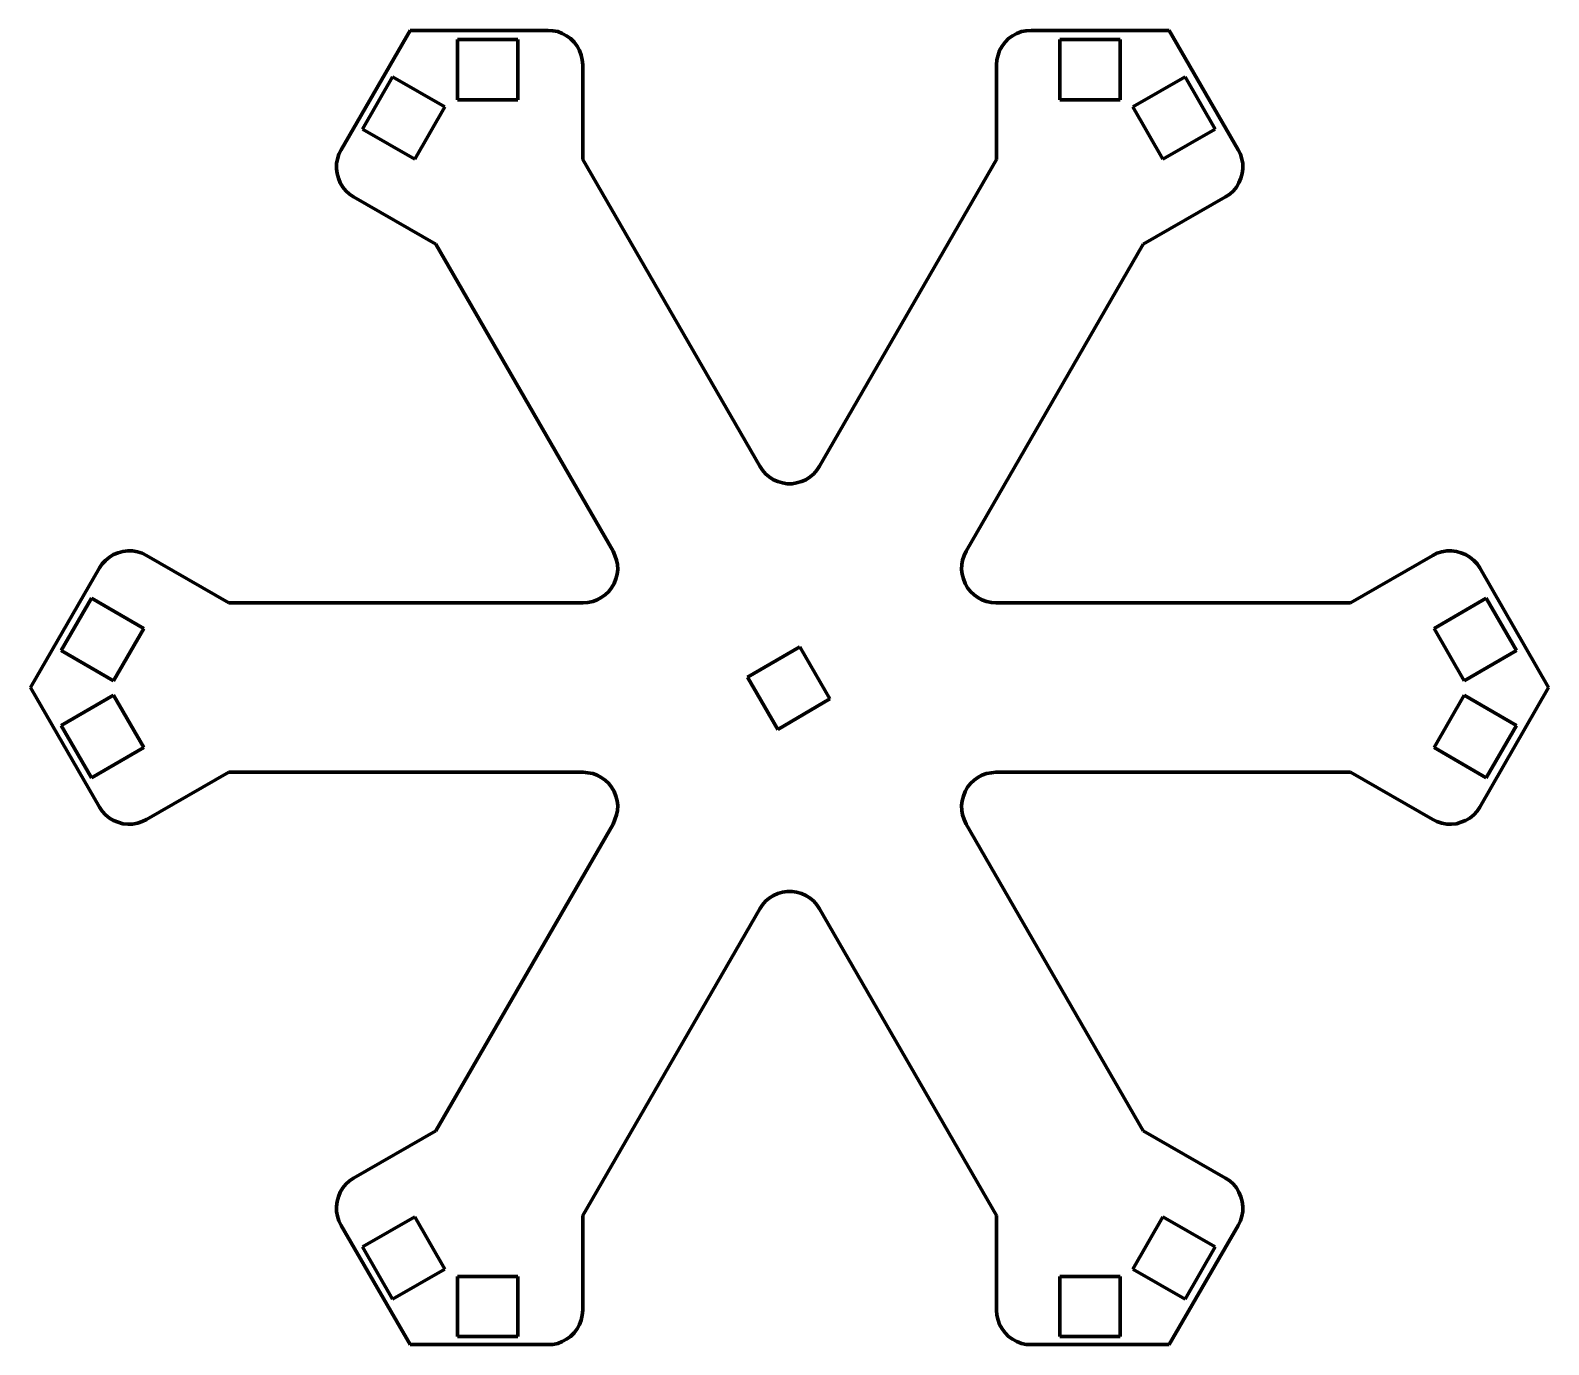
# Model space of a CAD drawing. Header units: millimetres. Extents: x 63 to 943, y -817 to -55.
import ezdxf

# ---------------------------------------------------------------- set-up
doc = ezdxf.new("R2010")
doc.units = ezdxf.units.MM
doc.header["$MEASUREMENT"] = 0
doc.layers.add('Calque 1', color=7, linetype='Continuous', lineweight=0)
doc.layers.add('Calque 2', color=7, linetype='Continuous', lineweight=0)

msp = doc.modelspace()

# ---------------------------------------------------------------- linework, layer by layer
at = {"layer": 'Calque 1', "color": 7, "lineweight": 100}
for points in [[(283.31, -54.82), (283.31, -54.82), (243.27, -124.14), (243.27, -124.14)], [(363.21, -54.82), (363.21, -54.82), (283.31, -54.82), (283.31, -54.82)], [(723.22, -54.82), (723.22, -54.82), (643.32, -54.82), (643.32, -54.82)], [(763.26, -124.14), (763.26, -124.14), (723.22, -54.82), (723.22, -54.82)], [(383.32, -74.75), (383.32, -74.75), (383.32, -129.78), (383.32, -129.78)], [(623.21, -74.75), (623.21, -74.75), (623.21, -129.78), (623.21, -129.78)], [(383.32, -129.78), (383.32, -129.78), (485.98, -307.58), (485.98, -307.58)], [(520.55, -307.58), (520.55, -307.58), (623.21, -129.78), (623.21, -129.78)], [(250.5, -151.3), (250.5, -151.3), (298.13, -178.82), (298.13, -178.82)], [(755.85, -151.3), (755.85, -151.3), (708.23, -178.82), (708.23, -178.82)], [(400.96, -356.8), (400.96, -356.8), (298.13, -178.82), (298.13, -178.82)], [(708.23, -178.82), (708.23, -178.82), (605.57, -356.8), (605.57, -356.8)], [(130.56, -359.26), (130.56, -359.26), (178.18, -386.78), (178.18, -386.78)], [(875.97, -359.26), (875.97, -359.26), (828.35, -386.78), (828.35, -386.78)], [(103.22, -366.5), (103.22, -366.5), (63.18, -435.82), (63.18, -435.82)], [(943.18, -435.82), (943.18, -435.82), (903.31, -366.5), (903.31, -366.5)], [(178.18, -386.78), (178.18, -386.78), (383.5, -386.78), (383.5, -386.78)], [(622.86, -386.78), (622.86, -386.78), (828.35, -386.78), (828.35, -386.78)], [(63.18, -435.82), (63.18, -435.82), (103.22, -505.14), (103.22, -505.14)], [(903.31, -505.14), (903.31, -505.14), (943.18, -435.82), (943.18, -435.82)], [(130.56, -512.37), (130.56, -512.37), (178.18, -484.85), (178.18, -484.85)], [(383.5, -484.85), (383.5, -484.85), (178.18, -484.85), (178.18, -484.85)], [(828.35, -484.85), (828.35, -484.85), (622.86, -484.85), (622.86, -484.85)], [(875.97, -512.37), (875.97, -512.37), (828.35, -484.85), (828.35, -484.85)], [(298.13, -692.81), (298.13, -692.81), (400.96, -515.02), (400.96, -515.02)], [(605.57, -515.02), (605.57, -515.02), (708.23, -692.81), (708.23, -692.81)], [(485.98, -564.05), (485.98, -564.05), (383.32, -741.85), (383.32, -741.85)], [(623.21, -741.85), (623.21, -741.85), (520.55, -564.05), (520.55, -564.05)], [(250.5, -720.33), (250.5, -720.33), (298.13, -692.81), (298.13, -692.81)], [(755.85, -720.33), (755.85, -720.33), (708.23, -692.81), (708.23, -692.81)], [(243.27, -747.67), (243.27, -747.67), (283.31, -816.82), (283.31, -816.82)], [(383.32, -796.88), (383.32, -796.88), (383.32, -741.85), (383.32, -741.85)], [(623.21, -796.88), (623.21, -796.88), (623.21, -741.85), (623.21, -741.85)], [(723.22, -816.82), (723.22, -816.82), (763.26, -747.67), (763.26, -747.67)], [(283.31, -816.82), (283.31, -816.82), (363.21, -816.82), (363.21, -816.82)], [(643.32, -816.82), (643.32, -816.82), (723.22, -816.82), (723.22, -816.82)]]:
    msp.add_open_spline(points, degree=3, dxfattribs=at)
for points, knots in [([(363.21, -54.82), (363.21, -54.82), (366.03, -55), (366.03, -55), (366.03, -55), (368.86, -55.52), (368.86, -55.52), (368.86, -55.52), (371.5, -56.58), (371.5, -56.58), (371.5, -56.58), (373.97, -57.99), (373.97, -57.99), (373.97, -57.99), (376.27, -59.58), (376.27, -59.58), (376.27, -59.58), (378.38, -61.7), (378.38, -61.7), (378.38, -61.7), (380.15, -63.99), (380.15, -63.99), (380.15, -63.99), (381.38, -66.46), (381.38, -66.46), (381.38, -66.46), (382.44, -69.11), (382.44, -69.11), (382.44, -69.11), (382.97, -71.93), (382.97, -71.93), (382.97, -71.93), (383.32, -74.75), (383.32, -74.75)], [0, 0, 0, 0, 1, 1, 1, 2, 2, 2, 3, 3, 3, 4, 4, 4, 5, 5, 5, 6, 6, 6, 7, 7, 7, 8, 8, 8, 9, 9, 9, 10, 10, 10, 11, 11, 11, 11]), ([(643.32, -54.82), (643.32, -54.82), (640.32, -55), (640.32, -55), (640.32, -55), (637.67, -55.52), (637.67, -55.52), (637.67, -55.52), (634.85, -56.58), (634.85, -56.58), (634.85, -56.58), (632.38, -57.99), (632.38, -57.99), (632.38, -57.99), (630.09, -59.58), (630.09, -59.58), (630.09, -59.58), (628.15, -61.7), (628.15, -61.7), (628.15, -61.7), (626.38, -63.99), (626.38, -63.99), (626.38, -63.99), (624.97, -66.46), (624.97, -66.46), (624.97, -66.46), (624.09, -69.11), (624.09, -69.11), (624.09, -69.11), (623.38, -71.93), (623.38, -71.93), (623.38, -71.93), (623.21, -74.75), (623.21, -74.75)], [0, 0, 0, 0, 1, 1, 1, 2, 2, 2, 3, 3, 3, 4, 4, 4, 5, 5, 5, 6, 6, 6, 7, 7, 7, 8, 8, 8, 9, 9, 9, 10, 10, 10, 11, 11, 11, 11]), ([(243.27, -124.14), (243.27, -124.14), (242.03, -126.61), (242.03, -126.61), (242.03, -126.61), (241.15, -129.43), (241.15, -129.43), (241.15, -129.43), (240.62, -132.08), (240.62, -132.08), (240.62, -132.08), (240.62, -135.08), (240.62, -135.08), (240.62, -135.08), (240.98, -137.9), (240.98, -137.9), (240.98, -137.9), (241.68, -140.54), (241.68, -140.54), (241.68, -140.54), (242.74, -143.19), (242.74, -143.19), (242.74, -143.19), (244.33, -145.66), (244.33, -145.66), (244.33, -145.66), (246.09, -147.95), (246.09, -147.95), (246.09, -147.95), (248.21, -149.72), (248.21, -149.72), (248.21, -149.72), (250.5, -151.3), (250.5, -151.3)], [0, 0, 0, 0, 1, 1, 1, 2, 2, 2, 3, 3, 3, 4, 4, 4, 5, 5, 5, 6, 6, 6, 7, 7, 7, 8, 8, 8, 9, 9, 9, 10, 10, 10, 11, 11, 11, 11]), ([(763.26, -124.14), (763.26, -124.14), (764.5, -126.61), (764.5, -126.61), (764.5, -126.61), (765.38, -129.43), (765.38, -129.43), (765.38, -129.43), (765.91, -132.08), (765.91, -132.08), (765.91, -132.08), (765.91, -135.08), (765.91, -135.08), (765.91, -135.08), (765.55, -137.9), (765.55, -137.9), (765.55, -137.9), (764.85, -140.54), (764.85, -140.54), (764.85, -140.54), (763.61, -143.19), (763.61, -143.19), (763.61, -143.19), (762.2, -145.66), (762.2, -145.66), (762.2, -145.66), (760.44, -147.95), (760.44, -147.95), (760.44, -147.95), (758.32, -149.72), (758.32, -149.72), (758.32, -149.72), (755.85, -151.3), (755.85, -151.3)], [0, 0, 0, 0, 1, 1, 1, 2, 2, 2, 3, 3, 3, 4, 4, 4, 5, 5, 5, 6, 6, 6, 7, 7, 7, 8, 8, 8, 9, 9, 9, 10, 10, 10, 11, 11, 11, 11]), ([(485.98, -307.58), (485.98, -307.58), (487.57, -309.88), (487.57, -309.88), (487.57, -309.88), (489.33, -311.99), (489.33, -311.99), (489.33, -311.99), (491.45, -313.76), (491.45, -313.76), (491.45, -313.76), (493.92, -315.34), (493.92, -315.34), (493.92, -315.34), (496.39, -316.4), (496.39, -316.4), (496.39, -316.4), (499.03, -317.11), (499.03, -317.11), (499.03, -317.11), (501.85, -317.64), (501.85, -317.64), (501.85, -317.64), (504.68, -317.64), (504.68, -317.64), (504.68, -317.64), (507.32, -317.11), (507.32, -317.11), (507.32, -317.11), (510.14, -316.4), (510.14, -316.4), (510.14, -316.4), (512.61, -315.34), (512.61, -315.34), (512.61, -315.34), (515.08, -313.76), (515.08, -313.76), (515.08, -313.76), (517.2, -311.99), (517.2, -311.99), (517.2, -311.99), (518.96, -309.88), (518.96, -309.88), (518.96, -309.88), (520.55, -307.58), (520.55, -307.58)], [0, 0, 0, 0, 1, 1, 1, 2, 2, 2, 3, 3, 3, 4, 4, 4, 5, 5, 5, 6, 6, 6, 7, 7, 7, 8, 8, 8, 9, 9, 9, 10, 10, 10, 11, 11, 11, 12, 12, 12, 13, 13, 13, 14, 14, 14, 15, 15, 15, 15]), ([(130.56, -359.26), (130.56, -359.26), (127.91, -358.03), (127.91, -358.03), (127.91, -358.03), (125.26, -357.15), (125.26, -357.15), (125.26, -357.15), (122.44, -356.62), (122.44, -356.62), (122.44, -356.62), (119.62, -356.62), (119.62, -356.62), (119.62, -356.62), (116.8, -356.97), (116.8, -356.97), (116.8, -356.97), (113.98, -357.68), (113.98, -357.68), (113.98, -357.68), (111.33, -358.74), (111.33, -358.74), (111.33, -358.74), (109.04, -360.32), (109.04, -360.32), (109.04, -360.32), (106.74, -362.09), (106.74, -362.09), (106.74, -362.09), (104.8, -364.2), (104.8, -364.2), (104.8, -364.2), (103.22, -366.5), (103.22, -366.5)], [0, 0, 0, 0, 1, 1, 1, 2, 2, 2, 3, 3, 3, 4, 4, 4, 5, 5, 5, 6, 6, 6, 7, 7, 7, 8, 8, 8, 9, 9, 9, 10, 10, 10, 11, 11, 11, 11]), ([(400.96, -356.8), (400.96, -356.8), (402.02, -359.26), (402.02, -359.26), (402.02, -359.26), (402.9, -361.91), (402.9, -361.91), (402.9, -361.91), (403.43, -364.56), (403.43, -364.56), (403.43, -364.56), (403.61, -367.38), (403.61, -367.38), (403.61, -367.38), (403.25, -370.2), (403.25, -370.2), (403.25, -370.2), (402.55, -372.85), (402.55, -372.85), (402.55, -372.85), (401.49, -375.49), (401.49, -375.49), (401.49, -375.49), (400.08, -377.96), (400.08, -377.96), (400.08, -377.96), (398.49, -380.08), (398.49, -380.08), (398.49, -380.08), (396.37, -382.02), (396.37, -382.02), (396.37, -382.02), (394.08, -383.61), (394.08, -383.61), (394.08, -383.61), (391.61, -385.02), (391.61, -385.02), (391.61, -385.02), (389.14, -385.9), (389.14, -385.9), (389.14, -385.9), (386.32, -386.61), (386.32, -386.61), (386.32, -386.61), (383.5, -386.78), (383.5, -386.78)], [0, 0, 0, 0, 1, 1, 1, 2, 2, 2, 3, 3, 3, 4, 4, 4, 5, 5, 5, 6, 6, 6, 7, 7, 7, 8, 8, 8, 9, 9, 9, 10, 10, 10, 11, 11, 11, 12, 12, 12, 13, 13, 13, 14, 14, 14, 15, 15, 15, 15]), ([(605.57, -356.8), (605.57, -356.8), (604.33, -359.26), (604.33, -359.26), (604.33, -359.26), (603.45, -361.91), (603.45, -361.91), (603.45, -361.91), (603.1, -364.56), (603.1, -364.56), (603.1, -364.56), (602.92, -367.38), (602.92, -367.38), (602.92, -367.38), (603.28, -370.2), (603.28, -370.2), (603.28, -370.2), (603.98, -372.85), (603.98, -372.85), (603.98, -372.85), (605.04, -375.49), (605.04, -375.49), (605.04, -375.49), (606.28, -377.96), (606.28, -377.96), (606.28, -377.96), (608.04, -380.08), (608.04, -380.08), (608.04, -380.08), (610.16, -382.02), (610.16, -382.02), (610.16, -382.02), (612.27, -383.61), (612.27, -383.61), (612.27, -383.61), (614.74, -385.02), (614.74, -385.02), (614.74, -385.02), (617.39, -385.9), (617.39, -385.9), (617.39, -385.9), (620.21, -386.61), (620.21, -386.61), (620.21, -386.61), (622.86, -386.78), (622.86, -386.78)], [0, 0, 0, 0, 1, 1, 1, 2, 2, 2, 3, 3, 3, 4, 4, 4, 5, 5, 5, 6, 6, 6, 7, 7, 7, 8, 8, 8, 9, 9, 9, 10, 10, 10, 11, 11, 11, 12, 12, 12, 13, 13, 13, 14, 14, 14, 15, 15, 15, 15]), ([(903.31, -366.5), (903.31, -366.5), (901.73, -364.2), (901.73, -364.2), (901.73, -364.2), (899.78, -362.09), (899.78, -362.09), (899.78, -362.09), (897.49, -360.32), (897.49, -360.32), (897.49, -360.32), (895.02, -358.74), (895.02, -358.74), (895.02, -358.74), (892.38, -357.68), (892.38, -357.68), (892.38, -357.68), (889.73, -356.97), (889.73, -356.97), (889.73, -356.97), (886.91, -356.62), (886.91, -356.62), (886.91, -356.62), (884.09, -356.62), (884.09, -356.62), (884.09, -356.62), (881.26, -357.15), (881.26, -357.15), (881.26, -357.15), (878.44, -358.03), (878.44, -358.03), (878.44, -358.03), (875.97, -359.26), (875.97, -359.26)], [0, 0, 0, 0, 1, 1, 1, 2, 2, 2, 3, 3, 3, 4, 4, 4, 5, 5, 5, 6, 6, 6, 7, 7, 7, 8, 8, 8, 9, 9, 9, 10, 10, 10, 11, 11, 11, 11]), ([(400.96, -515.02), (400.96, -515.02), (402.02, -512.37), (402.02, -512.37), (402.02, -512.37), (402.9, -509.72), (402.9, -509.72), (402.9, -509.72), (403.43, -507.08), (403.43, -507.08), (403.43, -507.08), (403.61, -504.26), (403.61, -504.26), (403.61, -504.26), (403.25, -501.43), (403.25, -501.43), (403.25, -501.43), (402.55, -498.79), (402.55, -498.79), (402.55, -498.79), (401.49, -496.14), (401.49, -496.14), (401.49, -496.14), (400.08, -493.67), (400.08, -493.67), (400.08, -493.67), (398.49, -491.56), (398.49, -491.56), (398.49, -491.56), (396.37, -489.62), (396.37, -489.62), (396.37, -489.62), (394.08, -488.03), (394.08, -488.03), (394.08, -488.03), (391.61, -486.62), (391.61, -486.62), (391.61, -486.62), (389.14, -485.74), (389.14, -485.74), (389.14, -485.74), (386.32, -485.21), (386.32, -485.21), (386.32, -485.21), (383.5, -484.85), (383.5, -484.85)], [0, 0, 0, 0, 1, 1, 1, 2, 2, 2, 3, 3, 3, 4, 4, 4, 5, 5, 5, 6, 6, 6, 7, 7, 7, 8, 8, 8, 9, 9, 9, 10, 10, 10, 11, 11, 11, 12, 12, 12, 13, 13, 13, 14, 14, 14, 15, 15, 15, 15]), ([(622.86, -484.85), (622.86, -484.85), (620.21, -485.21), (620.21, -485.21), (620.21, -485.21), (617.39, -485.74), (617.39, -485.74), (617.39, -485.74), (614.74, -486.62), (614.74, -486.62), (614.74, -486.62), (612.27, -488.03), (612.27, -488.03), (612.27, -488.03), (610.16, -489.62), (610.16, -489.62), (610.16, -489.62), (608.04, -491.56), (608.04, -491.56), (608.04, -491.56), (606.28, -493.67), (606.28, -493.67), (606.28, -493.67), (605.04, -496.14), (605.04, -496.14), (605.04, -496.14), (603.98, -498.79), (603.98, -498.79), (603.98, -498.79), (603.28, -501.43), (603.28, -501.43), (603.28, -501.43), (602.92, -504.26), (602.92, -504.26), (602.92, -504.26), (603.1, -507.08), (603.1, -507.08), (603.1, -507.08), (603.45, -509.72), (603.45, -509.72), (603.45, -509.72), (604.33, -512.37), (604.33, -512.37), (604.33, -512.37), (605.57, -515.02), (605.57, -515.02)], [0, 0, 0, 0, 1, 1, 1, 2, 2, 2, 3, 3, 3, 4, 4, 4, 5, 5, 5, 6, 6, 6, 7, 7, 7, 8, 8, 8, 9, 9, 9, 10, 10, 10, 11, 11, 11, 12, 12, 12, 13, 13, 13, 14, 14, 14, 15, 15, 15, 15]), ([(103.22, -505.14), (103.22, -505.14), (104.8, -507.43), (104.8, -507.43), (104.8, -507.43), (106.74, -509.55), (106.74, -509.55), (106.74, -509.55), (109.04, -511.49), (109.04, -511.49), (109.04, -511.49), (111.33, -512.9), (111.33, -512.9), (111.33, -512.9), (113.98, -513.96), (113.98, -513.96), (113.98, -513.96), (116.8, -514.84), (116.8, -514.84), (116.8, -514.84), (119.62, -515.02), (119.62, -515.02), (119.62, -515.02), (122.44, -515.02), (122.44, -515.02), (122.44, -515.02), (125.26, -514.49), (125.26, -514.49), (125.26, -514.49), (127.91, -513.6), (127.91, -513.6), (127.91, -513.6), (130.56, -512.37), (130.56, -512.37)], [0, 0, 0, 0, 1, 1, 1, 2, 2, 2, 3, 3, 3, 4, 4, 4, 5, 5, 5, 6, 6, 6, 7, 7, 7, 8, 8, 8, 9, 9, 9, 10, 10, 10, 11, 11, 11, 11]), ([(903.31, -505.14), (903.31, -505.14), (901.73, -507.43), (901.73, -507.43), (901.73, -507.43), (899.78, -509.55), (899.78, -509.55), (899.78, -509.55), (897.49, -511.49), (897.49, -511.49), (897.49, -511.49), (895.02, -512.9), (895.02, -512.9), (895.02, -512.9), (892.38, -513.96), (892.38, -513.96), (892.38, -513.96), (889.73, -514.84), (889.73, -514.84), (889.73, -514.84), (886.91, -515.02), (886.91, -515.02), (886.91, -515.02), (884.09, -515.02), (884.09, -515.02), (884.09, -515.02), (881.26, -514.49), (881.26, -514.49), (881.26, -514.49), (878.44, -513.6), (878.44, -513.6), (878.44, -513.6), (875.97, -512.37), (875.97, -512.37)], [0, 0, 0, 0, 1, 1, 1, 2, 2, 2, 3, 3, 3, 4, 4, 4, 5, 5, 5, 6, 6, 6, 7, 7, 7, 8, 8, 8, 9, 9, 9, 10, 10, 10, 11, 11, 11, 11]), ([(520.55, -564.05), (520.55, -564.05), (518.96, -561.76), (518.96, -561.76), (518.96, -561.76), (517.2, -559.64), (517.2, -559.64), (517.2, -559.64), (515.08, -557.88), (515.08, -557.88), (515.08, -557.88), (512.61, -556.47), (512.61, -556.47), (512.61, -556.47), (510.14, -555.23), (510.14, -555.23), (510.14, -555.23), (507.32, -554.53), (507.32, -554.53), (507.32, -554.53), (504.68, -554.17), (504.68, -554.17), (504.68, -554.17), (501.85, -554.17), (501.85, -554.17), (501.85, -554.17), (499.03, -554.53), (499.03, -554.53), (499.03, -554.53), (496.39, -555.23), (496.39, -555.23), (496.39, -555.23), (493.92, -556.47), (493.92, -556.47), (493.92, -556.47), (491.45, -557.88), (491.45, -557.88), (491.45, -557.88), (489.33, -559.64), (489.33, -559.64), (489.33, -559.64), (487.57, -561.76), (487.57, -561.76), (487.57, -561.76), (485.98, -564.05), (485.98, -564.05)], [0, 0, 0, 0, 1, 1, 1, 2, 2, 2, 3, 3, 3, 4, 4, 4, 5, 5, 5, 6, 6, 6, 7, 7, 7, 8, 8, 8, 9, 9, 9, 10, 10, 10, 11, 11, 11, 12, 12, 12, 13, 13, 13, 14, 14, 14, 15, 15, 15, 15]), ([(243.27, -747.67), (243.27, -747.67), (242.03, -745.03), (242.03, -745.03), (242.03, -745.03), (241.15, -742.38), (241.15, -742.38), (241.15, -742.38), (240.62, -739.56), (240.62, -739.56), (240.62, -739.56), (240.62, -736.74), (240.62, -736.74), (240.62, -736.74), (240.98, -733.74), (240.98, -733.74), (240.98, -733.74), (241.68, -731.09), (241.68, -731.09), (241.68, -731.09), (242.74, -728.45), (242.74, -728.45), (242.74, -728.45), (244.33, -725.98), (244.33, -725.98), (244.33, -725.98), (246.09, -723.86), (246.09, -723.86), (246.09, -723.86), (248.21, -721.92), (248.21, -721.92), (248.21, -721.92), (250.5, -720.33), (250.5, -720.33)], [0, 0, 0, 0, 1, 1, 1, 2, 2, 2, 3, 3, 3, 4, 4, 4, 5, 5, 5, 6, 6, 6, 7, 7, 7, 8, 8, 8, 9, 9, 9, 10, 10, 10, 11, 11, 11, 11]), ([(763.26, -747.67), (763.26, -747.67), (764.5, -745.03), (764.5, -745.03), (764.5, -745.03), (765.38, -742.38), (765.38, -742.38), (765.38, -742.38), (765.91, -739.56), (765.91, -739.56), (765.91, -739.56), (765.91, -736.74), (765.91, -736.74), (765.91, -736.74), (765.55, -733.74), (765.55, -733.74), (765.55, -733.74), (764.85, -731.09), (764.85, -731.09), (764.85, -731.09), (763.61, -728.45), (763.61, -728.45), (763.61, -728.45), (762.2, -725.98), (762.2, -725.98), (762.2, -725.98), (760.44, -723.86), (760.44, -723.86), (760.44, -723.86), (758.32, -721.92), (758.32, -721.92), (758.32, -721.92), (755.85, -720.33), (755.85, -720.33)], [0, 0, 0, 0, 1, 1, 1, 2, 2, 2, 3, 3, 3, 4, 4, 4, 5, 5, 5, 6, 6, 6, 7, 7, 7, 8, 8, 8, 9, 9, 9, 10, 10, 10, 11, 11, 11, 11]), ([(363.21, -816.82), (363.21, -816.82), (366.03, -816.64), (366.03, -816.64), (366.03, -816.64), (368.86, -816.11), (368.86, -816.11), (368.86, -816.11), (371.5, -815.05), (371.5, -815.05), (371.5, -815.05), (373.97, -813.64), (373.97, -813.64), (373.97, -813.64), (376.27, -812.05), (376.27, -812.05), (376.27, -812.05), (378.38, -809.94), (378.38, -809.94), (378.38, -809.94), (380.15, -807.64), (380.15, -807.64), (380.15, -807.64), (381.38, -805.17), (381.38, -805.17), (381.38, -805.17), (382.44, -802.53), (382.44, -802.53), (382.44, -802.53), (382.97, -799.71), (382.97, -799.71), (382.97, -799.71), (383.32, -796.88), (383.32, -796.88)], [0, 0, 0, 0, 1, 1, 1, 2, 2, 2, 3, 3, 3, 4, 4, 4, 5, 5, 5, 6, 6, 6, 7, 7, 7, 8, 8, 8, 9, 9, 9, 10, 10, 10, 11, 11, 11, 11]), ([(643.32, -816.82), (643.32, -816.82), (640.32, -816.64), (640.32, -816.64), (640.32, -816.64), (637.67, -816.11), (637.67, -816.11), (637.67, -816.11), (634.85, -815.05), (634.85, -815.05), (634.85, -815.05), (632.38, -813.64), (632.38, -813.64), (632.38, -813.64), (630.09, -812.05), (630.09, -812.05), (630.09, -812.05), (628.15, -809.94), (628.15, -809.94), (628.15, -809.94), (626.38, -807.64), (626.38, -807.64), (626.38, -807.64), (624.97, -805.17), (624.97, -805.17), (624.97, -805.17), (624.09, -802.53), (624.09, -802.53), (624.09, -802.53), (623.38, -799.71), (623.38, -799.71), (623.38, -799.71), (623.21, -796.88), (623.21, -796.88)], [0, 0, 0, 0, 1, 1, 1, 2, 2, 2, 3, 3, 3, 4, 4, 4, 5, 5, 5, 6, 6, 6, 7, 7, 7, 8, 8, 8, 9, 9, 9, 10, 10, 10, 11, 11, 11, 11])]:
    msp.add_open_spline(points, degree=3, knots=knots, dxfattribs=at)
at = {"layer": 'Calque 2', "color": 12, "lineweight": 100}
for p, q in [((345.66, -60.03), (310.74, -60.03)), ((310.74, -60.03), (310.74, -95.13)), ((345.66, -95.13), (345.66, -60.03)), ((659.81, -60.03), (659.81, -95.13)), ((694.91, -60.03), (659.81, -60.03)), ((694.91, -95.13), (694.91, -60.03)), ((273.16, -81.73), (255.7, -112.06)), ((303.5, -99.19), (273.16, -81.73)), ((732.48, -81.73), (702.14, -99.19)), ((749.94, -112.06), (732.48, -81.73)), ((310.74, -95.13), (345.66, -95.13)), ((659.81, -95.13), (694.91, -95.13)), ((286.04, -129.53), (303.5, -99.19)), ((702.14, -99.19), (719.6, -129.53)), ((255.7, -112.06), (286.04, -129.53)), ((719.6, -129.53), (749.94, -112.06)), ((98.54, -384.05), (81.08, -414.39)), ((128.88, -401.52), (98.54, -384.05)), ((906.93, -384.05), (876.76, -401.52)), ((924.57, -414.39), (906.93, -384.05)), ((111.42, -431.86), (128.88, -401.52)), ((876.76, -401.52), (894.23, -431.86)), ((509.17, -412.28), (478.83, -429.74)), ((526.63, -442.44), (509.17, -412.28)), ((81.08, -414.39), (111.42, -431.86)), ((894.23, -431.86), (924.57, -414.39)), ((478.83, -429.74), (496.47, -460.08)), ((111.42, -440.32), (81.08, -457.78)), ((128.88, -470.66), (111.42, -440.32)), ((496.47, -460.08), (526.63, -442.44)), ((894.23, -440.32), (876.76, -470.66)), ((924.57, -457.78), (894.23, -440.32)), ((81.08, -457.78), (98.54, -488.12)), ((906.93, -488.12), (924.57, -457.78)), ((98.54, -488.12), (128.88, -470.66)), ((876.76, -470.66), (906.93, -488.12)), ((286.04, -742.65), (255.7, -760.11)), ((303.5, -772.99), (286.04, -742.65)), ((719.6, -742.65), (702.14, -772.99)), ((749.94, -760.11), (719.6, -742.65)), ((255.7, -760.11), (273.16, -790.45)), ((732.48, -790.45), (749.94, -760.11)), ((273.16, -790.45), (303.5, -772.99)), ((702.14, -772.99), (732.48, -790.45)), ((345.66, -777.22), (310.74, -777.22)), ((310.74, -777.22), (310.74, -812.15)), ((345.66, -812.15), (345.66, -777.22)), ((659.81, -777.22), (659.81, -812.15)), ((694.91, -777.22), (659.81, -777.22)), ((694.91, -812.15), (694.91, -777.22)), ((310.74, -812.15), (345.66, -812.15)), ((659.81, -812.15), (694.91, -812.15))]:
    msp.add_line(p, q, dxfattribs=at)

doc.saveas('drawing.dxf')
